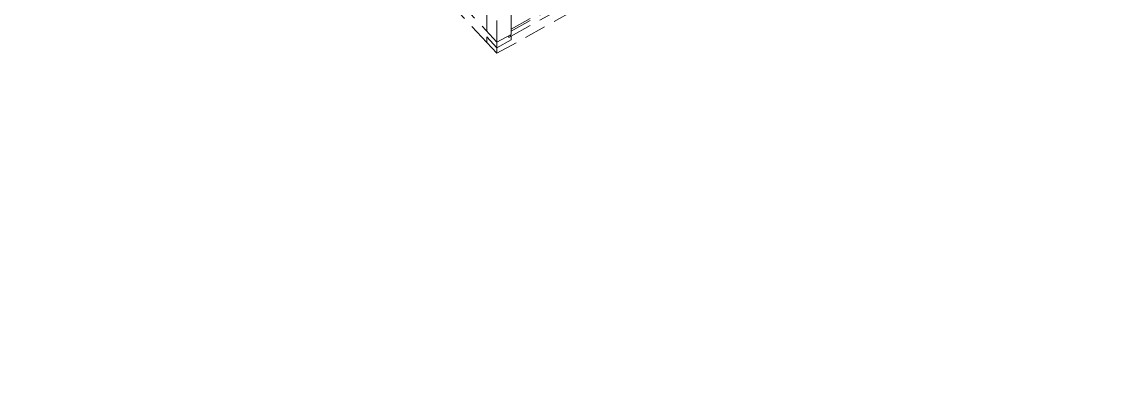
# Model space of a CAD drawing. Header units: millimetres. Extents: x 0 to 7980, y 0 to 297.
# Drawn here: x 2632 to 2829.8, y 0 to 66.7 of the extents above; entities that cross this region are included whole.
import ezdxf

# ---------------------------------------------------------------- set-up
doc = ezdxf.new("R2010")
doc.units = ezdxf.units.MM
doc.linetypes.add('K5LT_DASHED', pattern=[6, 4, -2])
doc.layers.add('Системный слой', color=7, linetype='Continuous')

msp = doc.modelspace()

# ---------------------------------------------------------------- linework, layer by layer
at = {"layer": 'Системный слой', "color": 7, "linetype": 'K5LT_DASHED', "lineweight": 18}
for p, q in [((2719.00842, 62.8811), (2664.37004, 121.7631)), ((2719.00842, 62.8811), (2664.37004, 121.7631)), ((2719.00842, 62.8811), (2664.37004, 121.7631)), ((2717.14043, 62.87107), (2664.37005, 119.74)), ((2719.00842, 60.858), (2808.42983, 110.66897)), ((2721.60663, 65.26993), (2740.62546, 75.8641)), ((2721.60663, 64.93274), (2740.93679, 75.70034)), ((2721.60663, 63.99121), (2741.63446, 75.14744)), ((2721.60663, 64.3284), (2721.60663, 72.30812)), ((2719.00842, 62.8811), (2719.00842, 69.91743)), ((2717.14043, 64.89417), (2717.14043, 68.19865)), ((2719.00842, 61.86955), (2717.14043, 63.88262)), ((2717.14043, 62.87107), (2717.14043, 63.88262)), ((2719.00842, 62.8811), (2721.60663, 64.3284)), ((2719.00842, 61.86955), (2721.60663, 63.31685)), ((2721.17359, 63.75), (2721.17359, 64.08718)), ((2721.17359, 63.75), (2721.60663, 63.99121)), ((2721.60663, 63.99121), (2721.40036, 64.2135)), ((2721.60663, 63.31685), (2721.60663, 63.99121)), ((2719.00842, 60.858), (2717.14043, 62.87107)), ((2719.00842, 61.86955), (2719.00842, 62.8811)), ((2719.00842, 60.858), (2719.00842, 61.86955))]:
    msp.add_line(p, q, dxfattribs=at)

doc.saveas('drawing.dxf')
